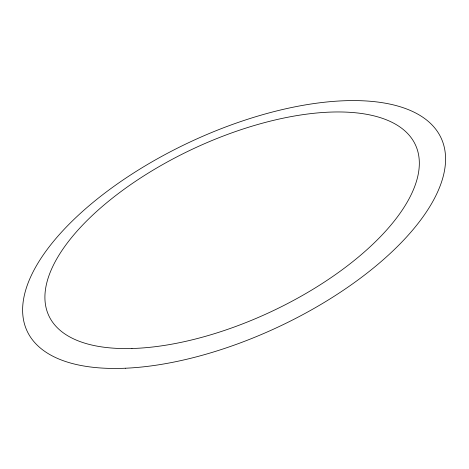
<?xml version="1.0" encoding="UTF-8"?>
<svg xmlns="http://www.w3.org/2000/svg" width="469" height="469" viewBox="0 0 469 469"><rect width="100%" height="100%" fill="white"/><g stroke="black" fill="none" stroke-linecap="round" stroke-linejoin="round"><path stroke-width="0.7" d="M125.399 368.224A228.403 102.453 -25 0 0 445.55 160.849A228.403 102.453 -25 0 0 131.332 174.486A228.403 102.453 -25 0 0 125.399 368.224M131.959 348.502A202.239 90.277 -25 0 0 419.175 167.304A202.239 90.277 -25 0 0 145.197 175.007A202.239 90.277 -25 0 0 131.959 348.502"/></g></svg>
